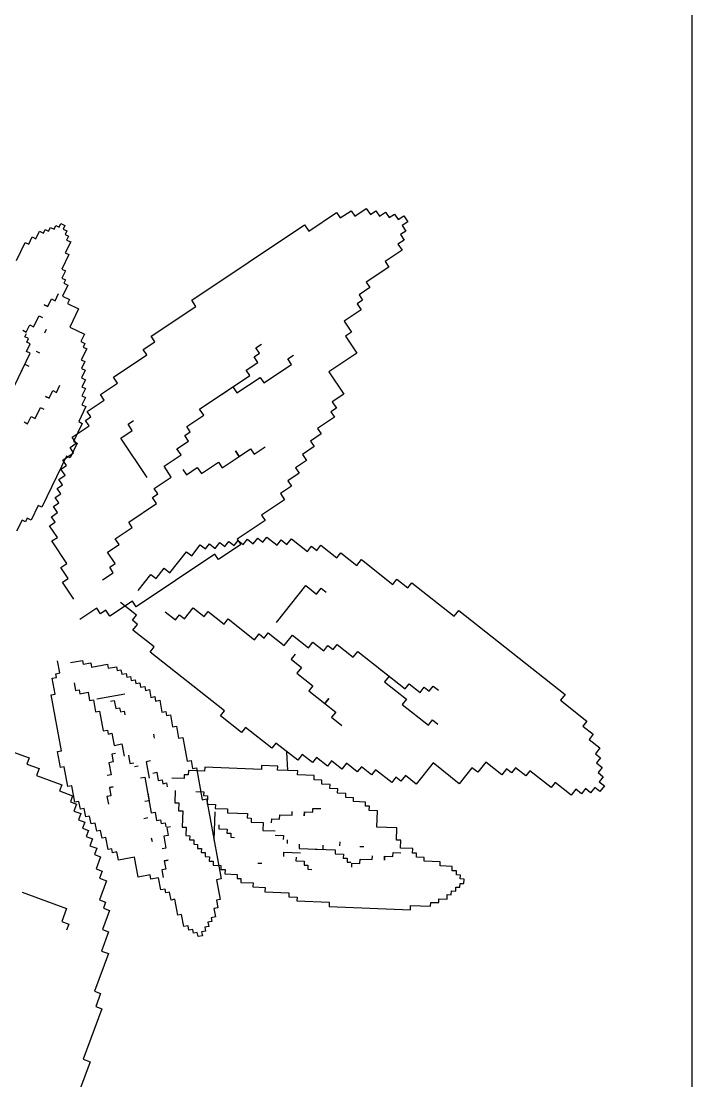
# Model space of a CAD drawing. Header units: inches. Extents: x 7658 to 73799, y 48 to 40262.
# Drawn here: x 47952 to 48954, y 5908 to 7491 of the extents above; entities that cross this region are included whole.
import ezdxf

# ---------------------------------------------------------------- set-up
doc = ezdxf.new("R2010")
doc.units = ezdxf.units.IN
doc.layers.add('www.cad-blocks.net', color=7, linetype='Continuous')

# ---------------------------------------------------------------- blocks, each defined once
blk = doc.blocks.new('A$C516926BB')
blk.add_line((37.5671, 38.5194), (37.5671, 0))
blk = doc.blocks.new('A$C03351ACD')
at = {"linetype": 'Continuous'}
for p, q in [((1.2279, 1.5287), (1.2696, 1.5565)), ((1.2696, 1.5565), (1.275, 1.5484)), ((1.275, 1.5484), (1.2912, 1.5592)), ((1.2912, 1.5592), (1.2966, 1.5511)), ((1.2966, 1.5511), (1.3139, 1.5626)), ((1.3139, 1.5626), (1.32, 1.5535)), ((1.32, 1.5535), (1.3281, 1.5589)), ((1.3281, 1.5589), (1.3335, 1.5508)), ((1.3335, 1.5508), (1.3427, 1.5569)), ((1.3427, 1.5569), (1.3481, 1.5488)), ((1.3481, 1.5488), (1.3562, 1.5542)), ((1.3562, 1.5542), (1.3616, 1.546)), ((1.3616, 1.546), (1.3698, 1.5515)), ((1.3698, 1.5515), (1.3759, 1.5423)), ((0.8474, 1.5318), (0.85, 1.5371)), ((0.85, 1.5371), (0.8553, 1.5345)), ((0.8553, 1.5345), (0.8578, 1.5398)), ((0.8578, 1.5398), (0.8637, 1.5369)), ((0.8637, 1.5369), (0.8612, 1.5317)), ((1.0533, 1.4254), (1.2218, 1.5379)), ((1.2218, 1.5379), (1.2279, 1.5287)), ((1.3759, 1.5423), (1.3677, 1.5369)), ((1.3677, 1.5369), (1.3732, 1.5288)), ((0.8098, 1.5093), (0.8149, 1.5199)), ((0.8149, 1.5199), (0.8201, 1.5173)), ((0.8201, 1.5173), (0.8255, 1.5285)), ((0.8255, 1.5285), (0.8315, 1.5257)), ((0.8315, 1.5257), (0.834, 1.531)), ((0.834, 1.531), (0.8393, 1.5284)), ((0.8393, 1.5284), (0.8422, 1.5343)), ((0.8422, 1.5343), (0.8474, 1.5318)), ((0.8612, 1.5317), (0.8665, 1.5291)), ((0.8665, 1.5291), (0.8639, 1.5238)), ((0.8639, 1.5238), (0.8692, 1.5213)), ((0.8692, 1.5213), (0.8663, 1.5154)), ((1.3732, 1.5288), (1.365, 1.5234)), ((1.365, 1.5234), (1.3705, 1.5152)), ((0.7914, 1.4848), (0.8045, 1.5119)), ((0.8045, 1.5119), (0.8098, 1.5093)), ((0.8723, 1.5125), (0.8643, 1.496)), ((0.8663, 1.5154), (0.8723, 1.5125)), ((1.3705, 1.5152), (1.3613, 1.5092)), ((1.3613, 1.5092), (1.3674, 1.5)), ((0.8696, 1.4935), (0.8591, 1.4717)), ((0.8643, 1.496), (0.8696, 1.4935)), ((1.3674, 1.5), (1.342, 1.4831)), ((1.3475, 1.475), (1.3139, 1.4526)), ((1.342, 1.4831), (1.3475, 1.475)), ((0.8591, 1.4717), (0.8644, 1.4692)), ((0.8644, 1.4692), (0.8593, 1.4586)), ((0.8593, 1.4586), (0.8646, 1.4561)), ((0.8646, 1.4561), (0.862, 1.4508)), ((0.868, 1.4479), (0.86, 1.4314)), ((0.862, 1.4508), (0.868, 1.4479)), ((1.3194, 1.4445), (1.3031, 1.4336)), ((1.3139, 1.4526), (1.3194, 1.4445)), ((0.8382, 1.4161), (0.8436, 1.4273)), ((0.8436, 1.4273), (0.8489, 1.4247)), ((0.8489, 1.4247), (0.854, 1.4353)), ((0.86, 1.4314), (0.8706, 1.4263)), ((0.8706, 1.4263), (0.8677, 1.4204)), ((1.0594, 1.4163), (1.0533, 1.4254)), ((1.3085, 1.4255), (1.3004, 1.4201)), ((1.3031, 1.4336), (1.3085, 1.4255)), ((0.8382, 1.4161), (0.8329, 1.4186)), ((0.8329, 1.4186), (0.8382, 1.4161)), ((0.8677, 1.4204), (0.8842, 1.4125)), ((0.8842, 1.4125), (0.8711, 1.3854)), ((0.9924, 1.3716), (1.0594, 1.4163)), ((1.3065, 1.411), (1.2811, 1.394)), ((1.3004, 1.4201), (1.3065, 1.411)), ((0.817, 1.3856), (0.825, 1.4021)), ((0.825, 1.4021), (0.8302, 1.3996)), ((1.2811, 1.394), (1.292, 1.3778)), ((0.8007, 1.3805), (0.806, 1.3779)), ((0.806, 1.3779), (0.8111, 1.3885)), ((0.8111, 1.3885), (0.817, 1.3856)), ((0.8336, 1.3767), (0.8361, 1.382)), ((0.8711, 1.3854), (0.8929, 1.3749)), ((1.292, 1.3778), (1.2828, 1.3717)), ((0.8039, 1.3707), (0.8064, 1.376)), ((0.8092, 1.3682), (0.8039, 1.3707)), ((0.8066, 1.3629), (0.8092, 1.3682)), ((0.8119, 1.3603), (0.8066, 1.3629)), ((0.8929, 1.3749), (0.8875, 1.3637)), ((0.8875, 1.3637), (0.8934, 1.3608)), ((0.9806, 1.352), (0.9978, 1.3635)), ((0.9978, 1.3635), (0.9924, 1.3716)), ((1.2828, 1.3717), (1.2998, 1.3463)), ((0.7882, 1.2978), (0.8118, 1.3466)), ((0.8065, 1.3491), (0.8119, 1.3603)), ((0.8118, 1.3466), (0.8065, 1.3491)), ((0.8206, 1.3496), (0.8258, 1.3471)), ((0.8962, 1.353), (0.8882, 1.3365)), ((0.8934, 1.3608), (0.8909, 1.3556)), ((0.8909, 1.3556), (0.8962, 1.353)), ((0.986, 1.3438), (0.9806, 1.352)), ((1.1464, 1.3408), (1.1546, 1.3463)), ((1.1491, 1.3544), (1.1573, 1.3598)), ((1.1546, 1.3463), (1.1491, 1.3544)), ((1.2998, 1.3463), (1.2582, 1.3185)), ((0.7987, 1.3195), (0.8038, 1.3301)), ((0.8038, 1.3301), (0.8097, 1.3272)), ((0.8882, 1.3365), (0.8935, 1.334)), ((0.8935, 1.334), (0.8884, 1.3234)), ((0.9362, 1.3106), (0.986, 1.3438)), ((1.1346, 1.3212), (1.1519, 1.3327)), ((1.1519, 1.3327), (1.1464, 1.3408)), ((1.1607, 1.3019), (1.2023, 1.3297)), ((1.1969, 1.3378), (1.205, 1.3432)), ((1.2023, 1.3297), (1.1969, 1.3378)), ((0.8937, 1.3209), (0.8883, 1.3097)), ((0.8884, 1.3234), (0.8937, 1.3209)), ((1.14, 1.3131), (1.1346, 1.3212)), ((1.2582, 1.3185), (1.2805, 1.285)), ((0.8509, 1.2879), (0.856, 1.2984)), ((0.8883, 1.3097), (0.8942, 1.3068)), ((0.8942, 1.3068), (0.8891, 1.2963)), ((0.917, 1.2846), (0.9423, 1.3015)), ((0.9423, 1.3015), (0.9362, 1.3106)), ((1.0649, 1.263), (1.14, 1.3131)), ((1.1207, 1.287), (1.1553, 1.31)), ((1.1553, 1.31), (1.1607, 1.3019)), ((0.8402, 1.2792), (0.8456, 1.2904)), ((0.8456, 1.2904), (0.8509, 1.2879)), ((0.8944, 1.2937), (0.889, 1.2825)), ((0.889, 1.2825), (0.8943, 1.28)), ((0.8891, 1.2963), (0.8944, 1.2937)), ((0.9224, 1.2764), (0.917, 1.2846)), ((1.0984, 1.2853), (1.1146, 1.2961)), ((1.1146, 1.2961), (1.1207, 1.287)), ((1.2805, 1.285), (1.2632, 1.2735)), ((0.8349, 1.2817), (0.8402, 1.2792)), ((0.8402, 1.2792), (0.8349, 1.2817)), ((0.8951, 1.2665), (0.8843, 1.2441)), ((0.8943, 1.28), (0.8892, 1.2694)), ((0.8892, 1.2694), (0.8951, 1.2665)), ((0.897, 1.2595), (0.9224, 1.2764)), ((1.2632, 1.2735), (1.2693, 1.2644)), ((0.808, 1.2411), (0.8131, 1.2516)), ((0.8131, 1.2516), (0.819, 1.2488)), ((0.819, 1.2488), (0.827, 1.2652)), ((0.827, 1.2652), (0.8323, 1.2627)), ((0.8943, 1.246), (0.9024, 1.2514)), ((0.9024, 1.2514), (0.897, 1.2595)), ((1.0456, 1.2369), (1.071, 1.2538)), ((1.071, 1.2538), (1.0649, 1.263)), ((1.2666, 1.2508), (1.2413, 1.2339)), ((1.2693, 1.2644), (1.2612, 1.259)), ((1.2612, 1.259), (1.2666, 1.2508)), ((0.8027, 1.2436), (0.808, 1.2411)), ((0.8743, 1.2209), (0.8997, 1.2378)), ((0.8896, 1.2416), (0.8765, 1.2145)), ((0.8843, 1.2441), (0.8896, 1.2416)), ((0.8997, 1.2378), (0.8943, 1.246)), ((0.9583, 1.2402), (0.9664, 1.2457)), ((0.9644, 1.2311), (0.9583, 1.2402)), ((1.051, 1.2288), (1.0456, 1.2369)), ((0.8804, 1.2118), (0.8743, 1.2209)), ((0.9471, 1.2196), (0.9644, 1.2311)), ((0.9864, 1.1607), (0.9471, 1.2196)), ((1.0429, 1.2233), (1.051, 1.2288)), ((1.0483, 1.2152), (1.0429, 1.2233)), ((1.2467, 1.2258), (1.2304, 1.2149)), ((1.2413, 1.2339), (1.2467, 1.2258)), ((0.8818, 1.212), (0.8713, 1.1902)), ((0.8713, 1.2057), (0.8804, 1.2118)), ((0.8767, 1.1976), (0.8713, 1.2057)), ((0.8765, 1.2145), (0.8818, 1.212)), ((1.0311, 1.2037), (1.0483, 1.2152)), ((1.0372, 1.1946), (1.0311, 1.2037)), ((1.1238, 1.1922), (1.1411, 1.2037)), ((1.1411, 1.2037), (1.1465, 1.1956)), ((1.1465, 1.1956), (1.1627, 1.2065)), ((1.2359, 1.2068), (1.2186, 1.1953)), ((1.2304, 1.2149), (1.2359, 1.2068)), ((0.866, 1.1928), (0.8291, 1.1163)), ((0.8605, 1.1867), (0.8767, 1.1976)), ((0.8713, 1.1902), (0.866, 1.1928)), ((1.0118, 1.1776), (1.0372, 1.1946)), ((1.0984, 1.1753), (1.1238, 1.1922)), ((1.1238, 1.1922), (1.1184, 1.2004)), ((1.1184, 1.2004), (1.1238, 1.1922)), ((1.2186, 1.1953), (1.2247, 1.1862)), ((0.8578, 1.1732), (0.8659, 1.1786)), ((0.8639, 1.164), (0.8578, 1.1732)), ((0.8659, 1.1786), (0.8605, 1.1867)), ((1.0226, 1.1614), (1.0118, 1.1776)), ((1.0399, 1.1729), (1.0453, 1.1648)), ((1.0453, 1.1648), (1.0615, 1.1756)), ((1.0615, 1.1756), (1.0676, 1.1665)), ((1.0676, 1.1665), (1.093, 1.1834)), ((1.093, 1.1834), (1.0984, 1.1753)), ((1.2247, 1.1862), (1.2084, 1.1753)), ((1.2084, 1.1753), (1.2139, 1.1672)), ((0.8547, 1.1579), (0.8639, 1.164)), ((0.8601, 1.1498), (0.8547, 1.1579)), ((0.9972, 1.1445), (1.0226, 1.1614)), ((1.2139, 1.1672), (1.1966, 1.1557)), ((1.1966, 1.1557), (1.202, 1.1476)), ((0.852, 1.1444), (0.8601, 1.1498)), ((0.8574, 1.1363), (0.852, 1.1444)), ((1.0027, 1.1363), (0.9972, 1.1445)), ((1.202, 1.1476), (1.1858, 1.1367)), ((0.8493, 1.1309), (0.8574, 1.1363)), ((0.8547, 1.1227), (0.8493, 1.1309)), ((0.9945, 1.1309), (1.0027, 1.1363)), ((1.0006, 1.1218), (0.9945, 1.1309)), ((1.1919, 1.1276), (1.1574, 1.1046)), ((1.1858, 1.1367), (1.1919, 1.1276)), ((0.8238, 1.1188), (0.8133, 1.097)), ((0.8291, 1.1163), (0.8238, 1.1188)), ((0.8436, 1.1021), (0.8527, 1.1082)), ((0.8466, 1.1173), (0.8547, 1.1227)), ((0.8527, 1.1082), (0.8466, 1.1173)), ((0.959, 1.094), (1.0006, 1.1218)), ((0.7996, 1.0972), (0.7916, 1.0807)), ((0.8049, 1.0946), (0.7996, 1.0972)), ((0.8074, 1.0999), (0.8049, 1.0946)), ((0.8133, 1.097), (0.8074, 1.0999)), ((0.8409, 1.0885), (0.849, 1.094)), ((0.849, 1.094), (0.8436, 1.1021)), ((0.9644, 1.0859), (0.959, 1.094)), ((1.1628, 1.0964), (1.1212, 1.0687)), ((1.1574, 1.1046), (1.1628, 1.0964)), ((0.8524, 1.0713), (0.8409, 1.0885)), ((0.939, 1.069), (0.9644, 1.0859)), ((0.8443, 1.0659), (0.8524, 1.0713)), ((0.8666, 1.0324), (0.8443, 1.0659)), ((0.9272, 1.0493), (0.9445, 1.0608)), ((0.9445, 1.0608), (0.939, 1.069)), ((1.0736, 1.0541), (1.0797, 1.0617)), ((1.0797, 1.0617), (1.0883, 1.0549)), ((1.0883, 1.0549), (1.0951, 1.0636)), ((1.1266, 1.0606), (1.0931, 1.0382)), ((1.0951, 1.0636), (1.1028, 1.0575)), ((1.1028, 1.0575), (1.1088, 1.0652)), ((1.1088, 1.0652), (1.1165, 1.0591)), ((1.1165, 1.0591), (1.1225, 1.0668)), ((1.1212, 1.0687), (1.1266, 1.0606)), ((1.1225, 1.0668), (1.1302, 1.0607)), ((1.1302, 1.0607), (1.1363, 1.0684)), ((1.1363, 1.0684), (1.1449, 1.0616)), ((1.1449, 1.0616), (1.1517, 1.0702)), ((1.1517, 1.0702), (1.1593, 1.0642)), ((1.1593, 1.0642), (1.1654, 1.0718)), ((1.1654, 1.0718), (1.1807, 1.0597)), ((1.1807, 1.0597), (1.1868, 1.0674)), ((1.1868, 1.0674), (1.1954, 1.0606)), ((1.1954, 1.0606), (1.2022, 1.0692)), ((1.2022, 1.0692), (1.2261, 1.0503)), ((0.9387, 1.0321), (0.9272, 1.0493)), ((1.0877, 1.0463), (0.9699, 0.9678)), ((1.0205, 1.0183), (1.0455, 1.0499)), ((1.0455, 1.0499), (1.0531, 1.0438)), ((1.0531, 1.0438), (1.066, 1.0601)), ((1.066, 1.0601), (1.0736, 1.0541)), ((1.0931, 1.0382), (1.0877, 1.0463)), ((1.2261, 1.0503), (1.2322, 1.058)), ((1.2322, 1.058), (1.2399, 1.0519)), ((1.2399, 1.0519), (1.2459, 1.0596)), ((1.2459, 1.0596), (1.2699, 1.0407)), ((1.2699, 1.0407), (1.2759, 1.0483)), ((1.2759, 1.0483), (1.2999, 1.0294)), ((0.8575, 1.0263), (0.8666, 1.0324)), ((0.9306, 1.0266), (0.9387, 1.0321)), ((1.2999, 1.0294), (1.3067, 1.0381)), ((1.3067, 1.0381), (1.3536, 1.001)), ((0.8683, 1.01), (0.8575, 1.0263)), ((0.9198, 1.0077), (0.936, 1.0185)), ((0.936, 1.0185), (0.9306, 1.0266)), ((0.9732, 0.9919), (0.9921, 1.0158)), ((0.9921, 1.0158), (0.9998, 1.0098)), ((0.9998, 1.0098), (1.0119, 1.0251)), ((1.0119, 1.0251), (1.0205, 1.0183)), ((0.8602, 1.0046), (0.8683, 1.01)), ((0.8771, 0.9792), (0.8602, 1.0046)), ((1.1796, 0.944), (1.2234, 0.9996)), ((1.2234, 0.9996), (1.2397, 0.9867)), ((1.3536, 1.001), (1.3597, 1.0087)), ((1.3597, 1.0087), (1.3759, 0.9958)), ((1.3759, 0.9958), (1.382, 1.0035)), ((1.382, 1.0035), (1.4452, 0.9536)), ((1.2397, 0.9867), (1.2465, 0.9954)), ((1.2465, 0.9954), (1.2542, 0.9893)), ((0.9113, 0.9654), (0.886, 0.9484)), ((0.9168, 0.9572), (0.9113, 0.9654)), ((0.9645, 0.9759), (0.931, 0.9535)), ((0.9706, 0.9551), (0.9466, 0.974)), ((0.9699, 0.9678), (0.9645, 0.9759)), ((1.0425, 0.9496), (1.0553, 0.9659)), ((1.0553, 0.9659), (1.0716, 0.953)), ((0.9249, 0.9627), (0.9168, 0.9572)), ((0.931, 0.9535), (0.9249, 0.9627)), ((0.9645, 0.9474), (0.9706, 0.9551)), ((1.0134, 0.9601), (1.0288, 0.948)), ((1.0288, 0.948), (1.0348, 0.9557)), ((1.0348, 0.9557), (1.0425, 0.9496)), ((1.0716, 0.953), (1.0777, 0.9607)), ((1.0777, 0.9607), (1.1016, 0.9418)), ((1.4452, 0.9536), (1.452, 0.9622)), ((1.452, 0.9622), (1.611, 0.8367)), ((0.9722, 0.9413), (0.9645, 0.9474)), ((0.9654, 0.9327), (0.9722, 0.9413)), ((1.1016, 0.9418), (1.1077, 0.9495)), ((1.1077, 0.9495), (1.1469, 0.9185)), ((0.997, 0.9078), (0.9654, 0.9327)), ((1.1469, 0.9185), (1.1538, 0.9271)), ((1.1538, 0.9271), (1.1614, 0.921)), ((1.1614, 0.921), (1.1675, 0.9287)), ((1.1675, 0.9287), (1.1914, 0.9098)), ((1.1914, 0.9098), (1.2035, 0.9251)), ((1.2035, 0.9251), (1.2275, 0.9062)), ((0.991, 0.9001), (0.997, 0.9078)), ((1.2275, 0.9062), (1.2343, 0.9148)), ((1.2343, 0.9148), (1.2506, 0.902)), ((1.2506, 0.902), (1.2566, 0.9096)), ((1.2566, 0.9096), (1.2643, 0.9036)), ((1.2643, 0.9036), (1.2703, 0.9113)), ((1.2703, 0.9113), (1.2943, 0.8924)), ((0.856, 0.8688), (0.8527, 0.8868)), ((0.8718, 0.8843), (0.8898, 0.8875)), ((0.8898, 0.8875), (0.8908, 0.8818)), ((1.1021, 0.8124), (0.991, 0.9001)), ((1.2077, 0.8969), (1.2016, 0.8893)), ((1.2016, 0.8893), (1.217, 0.8772)), ((1.2943, 0.8924), (1.3011, 0.901)), ((1.3011, 0.901), (1.372, 0.845)), ((0.8908, 0.8818), (0.9024, 0.8838)), ((0.9024, 0.8838), (0.9035, 0.8774)), ((0.9035, 0.8774), (0.9273, 0.8817)), ((0.9273, 0.8817), (0.9284, 0.8759)), ((0.9284, 0.8759), (0.9406, 0.8781)), ((0.9406, 0.8781), (0.9417, 0.8723)), ((0.9417, 0.8723), (0.9474, 0.8734)), ((0.9474, 0.8734), (0.9486, 0.8669)), ((1.217, 0.8772), (1.2102, 0.8686)), ((1.3327, 0.876), (1.348, 0.8639)), ((0.8448, 0.8608), (0.8513, 0.862)), ((0.8491, 0.837), (0.8448, 0.8608)), ((0.8502, 0.8677), (0.856, 0.8688)), ((0.8513, 0.862), (0.8502, 0.8677)), ((0.9486, 0.8669), (0.9551, 0.8681)), ((0.9551, 0.8681), (0.9561, 0.8623)), ((0.9561, 0.8623), (0.9619, 0.8634)), ((0.9619, 0.8634), (0.9629, 0.8576)), ((0.9629, 0.8576), (0.9687, 0.8586)), ((0.9687, 0.8586), (0.9697, 0.8529)), ((1.2102, 0.8686), (1.2341, 0.8496)), ((1.348, 0.8639), (1.3412, 0.8553)), ((1.3412, 0.8553), (1.3738, 0.8296)), ((0.8773, 0.854), (0.8793, 0.8425)), ((0.8793, 0.8425), (0.8851, 0.8435)), ((0.8851, 0.8435), (0.8861, 0.8378)), ((0.8861, 0.8378), (0.8984, 0.84)), ((0.8984, 0.84), (0.9006, 0.8277)), ((0.9697, 0.8529), (0.9755, 0.8539)), ((0.9755, 0.8539), (0.9767, 0.8474)), ((0.9767, 0.8474), (0.9832, 0.8486)), ((0.9832, 0.8486), (0.9842, 0.8428)), ((0.9842, 0.8428), (0.99, 0.8439)), ((0.99, 0.8439), (0.9921, 0.8323)), ((1.2341, 0.8496), (1.2281, 0.842)), ((1.2281, 0.842), (1.252, 0.8231)), ((1.372, 0.845), (1.378, 0.8527)), ((1.378, 0.8527), (1.3943, 0.8398)), ((1.3943, 0.8398), (1.4003, 0.8475)), ((1.4003, 0.8475), (1.408, 0.8414)), ((1.408, 0.8414), (1.4141, 0.8491)), ((1.4141, 0.8491), (1.4217, 0.8431)), ((0.8433, 0.836), (0.8491, 0.837)), ((0.8584, 0.7524), (0.8433, 0.836)), ((0.9006, 0.8277), (0.9064, 0.8288)), ((0.9064, 0.8288), (0.9096, 0.8107)), ((0.9113, 0.83), (0.9531, 0.8376)), ((0.9317, 0.8268), (0.9375, 0.8278)), ((0.9375, 0.8278), (0.9397, 0.8156)), ((0.9921, 0.8323), (0.9978, 0.8334)), ((0.9978, 0.8334), (0.999, 0.8269)), ((0.999, 0.8269), (1.0055, 0.8281)), ((1.0055, 0.8281), (1.0087, 0.8101)), ((1.252, 0.8231), (1.2581, 0.8307)), ((1.2581, 0.8307), (1.252, 0.8231)), ((1.252, 0.8231), (1.2683, 0.8102)), ((1.3738, 0.8296), (1.3677, 0.8219)), ((1.611, 0.8367), (1.6042, 0.828)), ((1.6042, 0.828), (1.6435, 0.797)), ((0.9096, 0.8107), (0.9154, 0.8118)), ((0.9154, 0.8118), (0.9207, 0.7822)), ((0.9397, 0.8156), (0.9454, 0.8166)), ((0.9454, 0.8166), (0.9465, 0.8109)), ((0.9465, 0.8109), (0.9522, 0.8119)), ((0.9522, 0.8119), (0.9533, 0.8061)), ((1.0087, 0.8101), (1.0145, 0.8111)), ((1.0145, 0.8111), (1.0155, 0.8053)), ((1.096, 0.8047), (1.1021, 0.8124)), ((1.2683, 0.8102), (1.2622, 0.8026)), ((1.3677, 0.8219), (1.407, 0.7909)), ((1.0155, 0.8053), (1.0213, 0.8064)), ((1.0213, 0.8064), (1.0246, 0.7884)), ((1.1276, 0.7798), (1.096, 0.8047)), ((1.2622, 0.8026), (1.2776, 0.7905)), ((1.407, 0.7909), (1.413, 0.7986)), ((1.413, 0.7986), (1.4207, 0.7925)), ((1.6435, 0.797), (1.6375, 0.7894)), ((0.9207, 0.7822), (0.9272, 0.7834)), ((0.9272, 0.7834), (0.9283, 0.7776)), ((0.9283, 0.7776), (0.934, 0.7787)), ((0.934, 0.7787), (0.9373, 0.7607)), ((0.9961, 0.7773), (0.9971, 0.7715)), ((1.0246, 0.7884), (1.0303, 0.7894)), ((1.0303, 0.7894), (1.0336, 0.7714)), ((1.1337, 0.7874), (1.1276, 0.7798)), ((1.173, 0.7564), (1.1337, 0.7874)), ((1.6375, 0.7894), (1.6528, 0.7773)), ((1.6528, 0.7773), (1.6467, 0.7696)), ((0.9373, 0.7607), (0.9488, 0.7628)), ((0.9488, 0.7628), (0.9521, 0.7447)), ((1.0336, 0.7714), (1.0401, 0.7726)), ((1.0401, 0.7726), (1.0465, 0.7373)), ((1.179, 0.7641), (1.173, 0.7564)), ((1.2116, 0.7384), (1.179, 0.7641)), ((1.6467, 0.7696), (1.663, 0.7568)), ((0.7816, 0.7525), (0.8102, 0.7419)), ((0.8527, 0.7513), (0.8584, 0.7524)), ((0.857, 0.7275), (0.8527, 0.7513)), ((0.9395, 0.7484), (0.9337, 0.7474)), ((0.9337, 0.7474), (0.9358, 0.7359)), ((0.9586, 0.7459), (0.9608, 0.7337)), ((1.1965, 0.7231), (1.1953, 0.7512)), ((1.2184, 0.747), (1.2116, 0.7384)), ((1.2337, 0.7349), (1.2184, 0.747)), ((1.663, 0.7568), (1.6562, 0.7481)), ((1.6562, 0.7481), (1.6639, 0.7421)), ((0.8102, 0.7419), (0.8068, 0.7328)), ((0.8068, 0.7328), (0.8252, 0.726)), ((0.8627, 0.7286), (0.857, 0.7275)), ((0.8681, 0.699), (0.8627, 0.7286)), ((0.9358, 0.7359), (0.9293, 0.7347)), ((0.9293, 0.7347), (0.9326, 0.7167)), ((0.9608, 0.7337), (0.9665, 0.7347)), ((0.9676, 0.7289), (0.9733, 0.73)), ((0.9918, 0.7374), (0.9853, 0.7362)), ((0.9853, 0.7362), (0.9898, 0.7117)), ((1.0465, 0.7373), (1.0522, 0.7383)), ((1.0522, 0.7383), (1.0544, 0.726)), ((1.0725, 0.7281), (1.0723, 0.7222)), ((1.1574, 0.7247), (1.0725, 0.7281)), ((1.1576, 0.7305), (1.1574, 0.7247)), ((1.1818, 0.7296), (1.1576, 0.7305)), ((1.1815, 0.7237), (1.1818, 0.7296)), ((1.2398, 0.7426), (1.2337, 0.7349)), ((1.256, 0.7297), (1.2398, 0.7426)), ((1.2621, 0.7374), (1.256, 0.7297)), ((1.2774, 0.7253), (1.2621, 0.7374)), ((1.2842, 0.7339), (1.2774, 0.7253)), ((1.3005, 0.721), (1.2842, 0.7339)), ((1.3066, 0.7287), (1.3005, 0.721)), ((1.3219, 0.7166), (1.3066, 0.7287)), ((1.4137, 0.7344), (1.3887, 0.7027)), ((1.4529, 0.7033), (1.4137, 0.7344)), ((1.4926, 0.7358), (1.4805, 0.7205)), ((1.5165, 0.7169), (1.4926, 0.7358)), ((1.6639, 0.7421), (1.6578, 0.7344)), ((1.6578, 0.7344), (1.6664, 0.7276)), ((0.8252, 0.726), (0.8213, 0.7157)), ((0.8213, 0.7157), (0.8591, 0.7017)), ((0.9326, 0.7167), (0.9268, 0.7156)), ((0.9766, 0.712), (0.9831, 0.7131)), ((0.9831, 0.7131), (0.9927, 0.6598)), ((0.9951, 0.7193), (1.0008, 0.7204)), ((1.0008, 0.7204), (1.0031, 0.7081)), ((1.042, 0.7168), (1.0418, 0.711)), ((1.0479, 0.7166), (1.042, 0.7168)), ((1.0481, 0.7232), (1.0479, 0.7166)), ((1.0723, 0.7222), (1.0481, 0.7232)), ((1.0544, 0.726), (1.0602, 0.7271)), ((1.0602, 0.7271), (1.0688, 0.6795)), ((1.2115, 0.7225), (1.1815, 0.7237)), ((1.2113, 0.7167), (1.2115, 0.7225)), ((1.2362, 0.7157), (1.2113, 0.7167)), ((1.2359, 0.7091), (1.2362, 0.7157)), ((1.3279, 0.7243), (1.3219, 0.7166)), ((1.3519, 0.7054), (1.3279, 0.7243)), ((1.3579, 0.713), (1.3519, 0.7054)), ((1.3656, 0.707), (1.3579, 0.713)), ((1.3724, 0.7156), (1.3656, 0.707)), ((1.3887, 0.7027), (1.3724, 0.7156)), ((1.4718, 0.7273), (1.4529, 0.7033)), ((1.4805, 0.7205), (1.4718, 0.7273)), ((1.5233, 0.7255), (1.5165, 0.7169)), ((1.531, 0.7195), (1.5233, 0.7255)), ((1.537, 0.7272), (1.531, 0.7195)), ((1.5523, 0.7151), (1.537, 0.7272)), ((1.5584, 0.7227), (1.5523, 0.7151)), ((1.59, 0.6978), (1.5584, 0.7227)), ((1.6664, 0.7276), (1.6604, 0.7199)), ((1.6604, 0.7199), (1.6681, 0.7139)), ((1.6681, 0.7139), (1.662, 0.7062)), ((0.8591, 0.7017), (0.8557, 0.6926)), ((0.8738, 0.7001), (0.8681, 0.699)), ((0.8783, 0.6756), (0.8738, 0.7001)), ((0.9359, 0.6987), (0.9301, 0.6976)), ((0.9301, 0.6976), (0.9359, 0.6987)), ((0.9301, 0.6976), (0.9323, 0.6854)), ((1.0031, 0.7081), (1.0088, 0.7092)), ((1.0088, 0.7092), (1.0099, 0.7034)), ((1.0099, 0.7034), (1.0156, 0.7045)), ((1.0156, 0.7045), (1.0167, 0.6987)), ((1.0418, 0.711), (1.0235, 0.7117)), ((1.2476, 0.7086), (1.2359, 0.7091)), ((1.2474, 0.7028), (1.2476, 0.7086)), ((1.2598, 0.7023), (1.2474, 0.7028)), ((1.2596, 0.6964), (1.2598, 0.7023)), ((1.2713, 0.6959), (1.2596, 0.6964)), ((1.5961, 0.7054), (1.59, 0.6978)), ((1.62, 0.6865), (1.5961, 0.7054)), ((1.6552, 0.6976), (1.6491, 0.6899)), ((1.6629, 0.6916), (1.6552, 0.6976)), ((1.662, 0.7062), (1.6697, 0.7002)), ((1.6697, 0.7002), (1.6629, 0.6916)), ((0.8557, 0.6926), (0.8752, 0.6854)), ((0.8752, 0.6854), (0.8718, 0.6762)), ((0.8752, 0.6854), (0.8764, 0.6856)), ((0.9323, 0.6854), (0.9265, 0.6843)), ((0.9265, 0.6843), (0.9286, 0.6728)), ((0.9874, 0.6894), (0.9895, 0.6778)), ((1.0286, 0.6932), (1.0279, 0.6749)), ((1.0593, 0.6919), (1.071, 0.6915)), ((1.0688, 0.6795), (1.0753, 0.6807)), ((1.071, 0.6915), (1.0708, 0.6856)), ((1.0708, 0.6856), (1.0767, 0.6854)), ((1.0753, 0.6807), (1.0969, 0.5611)), ((1.0767, 0.6854), (1.0762, 0.673)), ((1.271, 0.6894), (1.2713, 0.6959)), ((1.2835, 0.6889), (1.271, 0.6894)), ((1.2832, 0.683), (1.2835, 0.6889)), ((1.2949, 0.6825), (1.2832, 0.683)), ((1.2947, 0.6767), (1.2949, 0.6825)), ((1.6268, 0.6951), (1.62, 0.6865)), ((1.6354, 0.6883), (1.6268, 0.6951)), ((1.6415, 0.696), (1.6354, 0.6883)), ((1.6491, 0.6899), (1.6415, 0.696)), ((0.8718, 0.6762), (0.881, 0.6728)), ((0.881, 0.6728), (0.8772, 0.6625)), ((0.8847, 0.6768), (0.8783, 0.6756)), ((0.8868, 0.6652), (0.8847, 0.6768)), ((0.8926, 0.6663), (0.8868, 0.6652)), ((0.8948, 0.654), (0.8926, 0.6663)), ((0.9895, 0.6778), (0.983, 0.6767)), ((1.0279, 0.6749), (1.0337, 0.6746)), ((1.0337, 0.6746), (1.0333, 0.6629)), ((1.0762, 0.673), (1.0886, 0.6725)), ((1.0886, 0.6725), (1.0884, 0.6666)), ((1.0884, 0.6666), (1.1067, 0.6659)), ((1.1067, 0.6659), (1.1064, 0.66)), ((1.234, 0.6608), (1.2342, 0.6666)), ((1.2342, 0.6666), (1.2459, 0.6662)), ((1.313, 0.676), (1.2947, 0.6767)), ((1.3128, 0.6701), (1.313, 0.676)), ((1.3186, 0.6699), (1.3128, 0.6701)), ((1.3184, 0.6633), (1.3186, 0.6699)), ((0.8772, 0.6625), (0.8875, 0.6587)), ((0.8875, 0.6587), (0.8841, 0.6496)), ((0.8841, 0.6496), (0.8932, 0.6462)), ((0.9006, 0.6551), (0.8948, 0.654)), ((0.9027, 0.6435), (0.9006, 0.6551)), ((0.9874, 0.6522), (0.9817, 0.6511)), ((0.9927, 0.6598), (0.9985, 0.6609)), ((0.9985, 0.6609), (1.0007, 0.6486)), ((1.0007, 0.6486), (1.0065, 0.6497)), ((1.0065, 0.6497), (1.0075, 0.6439)), ((1.0333, 0.6629), (1.0398, 0.6627)), ((1.0398, 0.6627), (1.0389, 0.6385)), ((1.0878, 0.6615), (1.0861, 0.6191)), ((1.1064, 0.66), (1.1364, 0.6588)), ((1.1364, 0.6588), (1.1362, 0.6522)), ((1.1362, 0.6522), (1.142, 0.652)), ((1.142, 0.652), (1.1418, 0.6461)), ((1.1725, 0.6449), (1.1727, 0.6508)), ((1.1727, 0.6508), (1.1845, 0.6503)), ((1.1845, 0.6503), (1.1847, 0.6569)), ((1.1847, 0.6569), (1.203, 0.6562)), ((1.203, 0.6562), (1.2032, 0.662)), ((1.2213, 0.6554), (1.2215, 0.6613)), ((1.2215, 0.6613), (1.2213, 0.6554)), ((1.2215, 0.6613), (1.234, 0.6608)), ((1.3308, 0.6628), (1.3184, 0.6633)), ((1.3298, 0.6386), (1.3308, 0.6628)), ((0.8932, 0.6462), (0.8898, 0.637)), ((0.8898, 0.637), (0.899, 0.6336)), ((0.899, 0.6336), (0.8956, 0.6245)), ((0.9091, 0.6447), (0.9027, 0.6435)), ((0.9114, 0.6325), (0.9091, 0.6447)), ((0.9171, 0.6335), (0.9114, 0.6325)), ((0.9192, 0.622), (0.9171, 0.6335)), ((1.0075, 0.6439), (1.0133, 0.6449)), ((1.0133, 0.6449), (1.0143, 0.6392)), ((1.0216, 0.6389), (1.0158, 0.6378)), ((1.0158, 0.6378), (1.0179, 0.6263)), ((1.0389, 0.6385), (1.0447, 0.6383)), ((1.0447, 0.6383), (1.0442, 0.6259)), ((1.0938, 0.6418), (1.0936, 0.6359)), ((1.0936, 0.6359), (1.106, 0.6354)), ((1.106, 0.6354), (1.1058, 0.6296)), ((1.1418, 0.6461), (1.1601, 0.6454)), ((1.1601, 0.6454), (1.1596, 0.6337)), ((1.1596, 0.6337), (1.1779, 0.633)), ((1.3598, 0.6374), (1.3298, 0.6386)), ((1.3591, 0.6191), (1.3598, 0.6374)), ((0.8956, 0.6245), (0.9048, 0.6211)), ((0.9048, 0.6211), (0.901, 0.6108)), ((0.925, 0.623), (0.9192, 0.622)), ((0.9282, 0.605), (0.925, 0.623)), ((0.9928, 0.6226), (0.9938, 0.6169)), ((1.0179, 0.6263), (1.0114, 0.6251)), ((1.0114, 0.6251), (1.0147, 0.6071)), ((1.0442, 0.6259), (1.0501, 0.6256)), ((1.0501, 0.6256), (1.0499, 0.6198)), ((1.0499, 0.6198), (1.0564, 0.6195)), ((1.0564, 0.6195), (1.0562, 0.6129)), ((1.1058, 0.6296), (1.1117, 0.6294)), ((1.1117, 0.6294), (1.1114, 0.6235)), ((1.1114, 0.6235), (1.1173, 0.6233)), ((1.1776, 0.6264), (1.1901, 0.6259)), ((1.1901, 0.6259), (1.1898, 0.62)), ((1.1957, 0.6198), (1.1955, 0.614)), ((1.3657, 0.6189), (1.3591, 0.6191)), ((1.3652, 0.6072), (1.3657, 0.6189)), ((0.901, 0.6108), (0.9113, 0.607)), ((0.9113, 0.607), (0.9079, 0.5978)), ((0.934, 0.606), (0.9282, 0.605)), ((0.935, 0.6003), (0.934, 0.606)), ((0.9415, 0.6015), (0.935, 0.6003)), ((0.9437, 0.5892), (0.9415, 0.6015)), ((1.0147, 0.6071), (1.0089, 0.6061)), ((1.0562, 0.6129), (1.062, 0.6127)), ((1.062, 0.6127), (1.0618, 0.6068)), ((1.0618, 0.6068), (1.0677, 0.6066)), ((1.0677, 0.6066), (1.0674, 0.6007)), ((1.2138, 0.6132), (1.2135, 0.6066)), ((1.2135, 0.6066), (1.2676, 0.6045)), ((1.2376, 0.6057), (1.2493, 0.6052)), ((1.2493, 0.6052), (1.2496, 0.6118)), ((1.2676, 0.6045), (1.2674, 0.5986)), ((1.2745, 0.6108), (1.2747, 0.6167)), ((1.3045, 0.6096), (1.3103, 0.6094)), ((1.3835, 0.6064), (1.3652, 0.6072)), ((1.3832, 0.5999), (1.3835, 0.6064)), ((0.9079, 0.5978), (0.917, 0.5944)), ((0.917, 0.5944), (0.9103, 0.5761)), ((0.9675, 0.5935), (0.9437, 0.5892)), ((0.9729, 0.564), (0.9675, 0.5935)), ((1.0122, 0.5881), (1.0179, 0.5891)), ((1.0179, 0.5891), (1.0122, 0.5881)), ((1.0122, 0.5881), (1.0144, 0.5758)), ((1.0674, 0.6007), (1.0733, 0.6005)), ((1.0733, 0.6005), (1.073, 0.5947)), ((1.073, 0.5947), (1.0796, 0.5944)), ((1.0796, 0.5944), (1.0794, 0.5878)), ((1.0794, 0.5878), (1.0852, 0.5876)), ((1.0852, 0.5876), (1.085, 0.5817)), ((1.1907, 0.5946), (1.191, 0.6012)), ((1.191, 0.6012), (1.2159, 0.6002)), ((1.209, 0.5939), (1.2088, 0.5881)), ((1.2088, 0.5881), (1.2212, 0.5876)), ((1.2212, 0.5876), (1.221, 0.5817)), ((1.2674, 0.5986), (1.2798, 0.5981)), ((1.2798, 0.5981), (1.2796, 0.5923)), ((1.2796, 0.5923), (1.2855, 0.592)), ((1.2855, 0.592), (1.2852, 0.5862)), ((1.2852, 0.5862), (1.2911, 0.586)), ((1.3043, 0.5842), (1.3046, 0.5908)), ((1.3046, 0.5908), (1.3229, 0.59)), ((1.3229, 0.59), (1.3231, 0.5959)), ((1.3414, 0.5952), (1.3412, 0.5893)), ((1.3412, 0.5893), (1.3414, 0.5952)), ((1.3414, 0.5952), (1.3538, 0.5947)), ((1.3538, 0.5947), (1.3541, 0.6005)), ((1.3541, 0.6005), (1.3658, 0.6001)), ((1.3891, 0.5996), (1.3832, 0.5999)), ((1.3889, 0.5938), (1.3891, 0.5996)), ((1.4006, 0.5933), (1.3889, 0.5938)), ((1.4003, 0.5875), (1.4006, 0.5933)), ((1.4245, 0.5865), (1.4003, 0.5875)), ((1.4242, 0.5806), (1.4245, 0.5865)), ((0.9103, 0.5761), (0.9194, 0.5727)), ((0.9194, 0.5727), (0.9156, 0.5624)), ((1.0144, 0.5758), (1.0086, 0.5748)), ((1.0086, 0.5748), (1.0107, 0.5632)), ((1.085, 0.5817), (1.0967, 0.5813)), ((1.0967, 0.5813), (1.0965, 0.5754)), ((1.0965, 0.5754), (1.103, 0.5751)), ((1.103, 0.5751), (1.1028, 0.5686)), ((1.1518, 0.5849), (1.1577, 0.5847)), ((1.221, 0.5817), (1.2268, 0.5815)), ((1.2268, 0.5815), (1.2266, 0.5756)), ((1.2266, 0.5756), (1.2325, 0.5754)), ((1.2924, 0.5788), (1.2926, 0.5847)), ((1.2926, 0.5847), (1.3043, 0.5842)), ((1.4425, 0.5799), (1.4242, 0.5806)), ((1.4423, 0.5733), (1.4425, 0.5799)), ((1.4489, 0.5731), (1.4423, 0.5733)), ((1.4486, 0.5672), (1.4489, 0.5731)), ((0.9259, 0.5586), (0.9153, 0.53)), ((0.9156, 0.5624), (0.9259, 0.5586)), ((0.9909, 0.5672), (0.9729, 0.564)), ((0.992, 0.5607), (0.9909, 0.5672)), ((1.0036, 0.5628), (0.992, 0.5607)), ((1.0068, 0.5448), (1.0036, 0.5628)), ((1.0969, 0.5611), (1.0904, 0.5599)), ((1.0904, 0.5599), (1.0958, 0.5304)), ((1.1028, 0.5686), (1.1211, 0.5678)), ((1.1211, 0.5678), (1.1208, 0.562)), ((1.1208, 0.562), (1.1267, 0.5617)), ((1.1267, 0.5617), (1.1265, 0.5559)), ((1.1265, 0.5559), (1.1447, 0.5552)), ((1.1447, 0.5552), (1.1445, 0.5493)), ((1.4545, 0.567), (1.4486, 0.5672)), ((1.4538, 0.5487), (1.454, 0.5545)), ((1.454, 0.5545), (1.4598, 0.5543)), ((1.4542, 0.5611), (1.4545, 0.567)), ((1.4601, 0.5609), (1.4542, 0.5611)), ((1.4598, 0.5543), (1.4601, 0.5609)), ((0.7999, 0.5415), (0.8663, 0.5169)), ((1.0133, 0.546), (1.0068, 0.5448)), ((1.0144, 0.5402), (1.0133, 0.546)), ((1.0201, 0.5412), (1.0144, 0.5402)), ((1.0222, 0.5297), (1.0201, 0.5412)), ((1.1445, 0.5493), (1.1628, 0.5486)), ((1.1628, 0.5486), (1.1625, 0.542)), ((1.1625, 0.542), (1.1984, 0.5406)), ((1.1984, 0.5406), (1.1982, 0.5347)), ((1.4408, 0.5375), (1.4411, 0.5433)), ((1.4411, 0.5433), (1.4477, 0.5431)), ((1.4477, 0.5431), (1.4479, 0.5489)), ((1.4479, 0.5489), (1.4538, 0.5487)), ((0.9153, 0.53), (0.9245, 0.5266)), ((0.9245, 0.5266), (0.9211, 0.5175)), ((1.028, 0.5308), (1.0222, 0.5297)), ((1.0323, 0.507), (1.028, 0.5308)), ((1.0958, 0.5304), (1.09, 0.5293)), ((1.09, 0.5293), (1.0921, 0.5178)), ((1.1982, 0.5347), (1.2106, 0.5342)), ((1.2106, 0.5342), (1.2104, 0.5283)), ((1.2104, 0.5283), (1.2587, 0.5264)), ((1.2587, 0.5264), (1.2584, 0.5198)), ((1.4101, 0.5204), (1.4103, 0.5262)), ((1.4103, 0.5262), (1.4221, 0.5258)), ((1.4221, 0.5258), (1.4223, 0.5316)), ((1.4223, 0.5316), (1.4347, 0.5311)), ((1.4347, 0.5311), (1.435, 0.5377)), ((1.435, 0.5377), (1.4408, 0.5375)), ((0.8663, 0.5169), (0.8591, 0.4975)), ((0.9303, 0.5141), (0.9197, 0.4855)), ((0.9211, 0.5175), (0.9303, 0.5141)), ((1.038, 0.508), (1.0323, 0.507)), ((1.0413, 0.49), (1.038, 0.508)), ((1.0921, 0.5178), (1.0863, 0.5168)), ((1.0863, 0.5168), (1.0885, 0.5045)), ((1.2584, 0.5198), (1.3799, 0.515)), ((1.3799, 0.515), (1.3801, 0.5216)), ((1.3801, 0.5216), (1.4101, 0.5204)), ((0.8591, 0.4975), (0.8694, 0.4937)), ((0.8694, 0.4937), (0.866, 0.4845)), ((1.0478, 0.4912), (1.0413, 0.49)), ((1.049, 0.4847), (1.0478, 0.4912)), ((1.0831, 0.4976), (1.0773, 0.4965)), ((1.0773, 0.4965), (1.0785, 0.49)), ((1.0885, 0.5045), (1.082, 0.5033)), ((1.082, 0.5033), (1.0831, 0.4976)), ((0.9289, 0.4821), (0.9183, 0.4535)), ((0.9197, 0.4855), (0.9289, 0.4821)), ((1.0547, 0.4857), (1.049, 0.4847)), ((1.0558, 0.48), (1.0547, 0.4857)), ((1.0615, 0.481), (1.0558, 0.48)), ((1.0626, 0.4753), (1.0615, 0.481)), ((1.0691, 0.4764), (1.0626, 0.4753)), ((1.0738, 0.4832), (1.068, 0.4822)), ((1.068, 0.4822), (1.0691, 0.4764)), ((1.0785, 0.49), (1.0727, 0.489)), ((1.0727, 0.489), (1.0738, 0.4832)), ((0.9286, 0.4496), (0.9078, 0.3936)), ((0.9183, 0.4535), (0.9286, 0.4496)), ((0.9078, 0.3936), (0.917, 0.3902)), ((0.917, 0.3902), (0.9098, 0.3707)), ((0.919, 0.3673), (0.891, 0.2918)), ((0.9098, 0.3707), (0.919, 0.3673)), ((0.9013, 0.288), (0.8311, 0.0979)), ((0.891, 0.2918), (0.9013, 0.288))]:
    blk.add_line(p, q, dxfattribs=at)

msp = doc.modelspace()

# ---------------------------------------------------------------- block references
at = {"xscale": 1000, "yscale": 1000, "zscale": 1000}
msp.add_blockref('A$C03351ACD', (47153.5, 5648.6), dxfattribs=at)
at = {"layer": 'www.cad-blocks.net', "color": 155, "true_color": 0x546d8e, "xscale": 1000, "yscale": 1000, "zscale": 1000}
msp.add_blockref('A$C516926BB', (11386.7, 694.4), dxfattribs=at)

doc.saveas('drawing.dxf')
